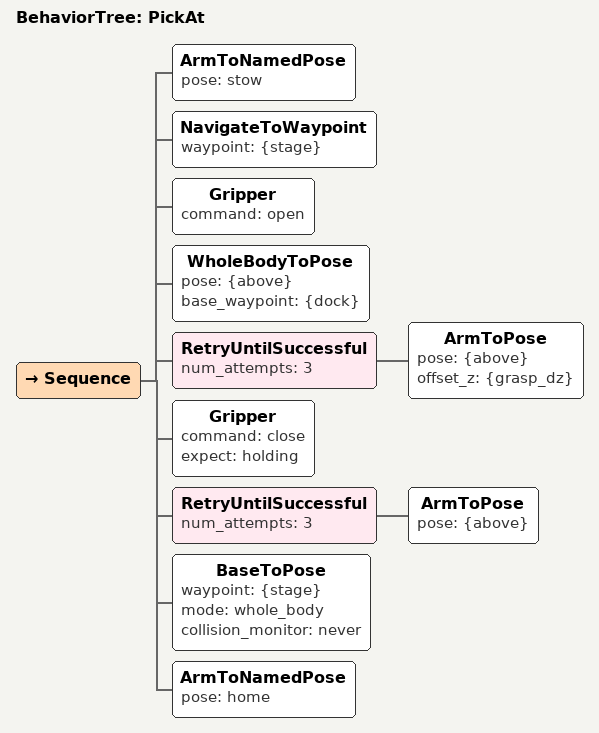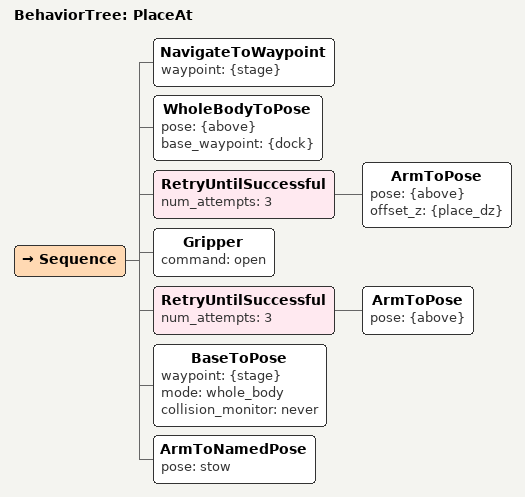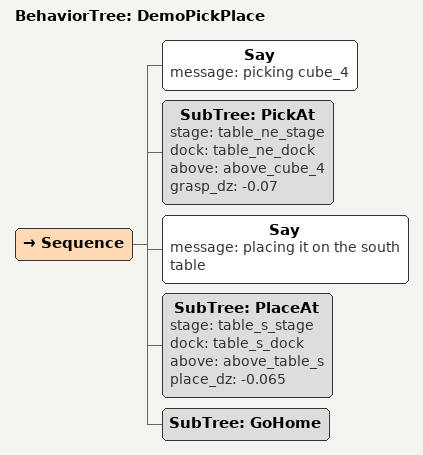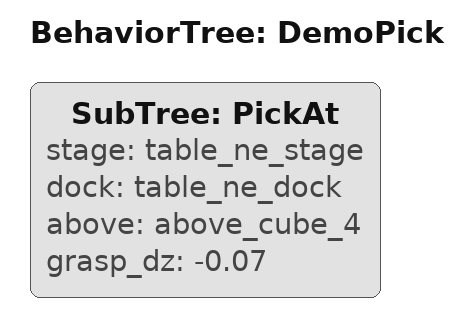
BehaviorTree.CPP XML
<?xml version="1.0" encoding="UTF-8"?>
<root BTCPP_format="4">
  <BehaviorTree ID="PickAt">
    <Sequence>
      <ArmToNamedPose pose="stow"/>
      <NavigateToWaypoint waypoint="{stage}"/>
      <Gripper command="open"/>
      <WholeBodyToPose pose="{above}" base_waypoint="{dock}"/>
      <RetryUntilSuccessful num_attempts="3">
        <ArmToPose pose="{above}" offset_z="{grasp_dz}"/>
      </RetryUntilSuccessful>
      <Gripper command="close" expect="holding"/>
      <RetryUntilSuccessful num_attempts="3">
        <ArmToPose pose="{above}"/>
      </RetryUntilSuccessful>
      <BaseToPose waypoint="{stage}" mode="whole_body" collision_monitor="never"/>
      <ArmToNamedPose pose="home"/>
    </Sequence>
  </BehaviorTree>

  <!-- Put down what the gripper holds, under a taught arm pose on a table.
       Same ports as PickAt; place_dz: how far down from `above` to open. -->
  <BehaviorTree ID="PlaceAt">
    <Sequence>
      <NavigateToWaypoint waypoint="{stage}"/>
      <WholeBodyToPose pose="{above}" base_waypoint="{dock}"/>
      <RetryUntilSuccessful num_attempts="3">
        <ArmToPose pose="{above}" offset_z="{place_dz}"/>
      </RetryUntilSuccessful>
      <Gripper command="open"/>
      <RetryUntilSuccessful num_attempts="3">
        <ArmToPose pose="{above}"/>
      </RetryUntilSuccessful>
      <BaseToPose waypoint="{stage}" mode="whole_body" collision_monitor="never"/>
      <ArmToNamedPose pose="stow"/>
    </Sequence>
  </BehaviorTree>

  <!-- cube_4 from the north-east table to the south table, then home. -->
  <BehaviorTree ID="DemoPickPlace">
    <Sequence>
      <Say message="picking cube_4"/>
      <SubTree ID="PickAt" stage="table_ne_stage" dock="table_ne_dock" above="above_cube_4" grasp_dz="-0.07"/>
      <Say message="placing it on the south table"/>
      <SubTree ID="PlaceAt" stage="table_s_stage" dock="table_s_dock" above="above_table_s" place_dz="-0.065"/>
      <SubTree ID="GoHome"/>
    </Sequence>
  </BehaviorTree>

  <!-- Only the pick half. -->
  <BehaviorTree ID="DemoPick">
    <SubTree ID="PickAt" stage="table_ne_stage" dock="table_ne_dock" above="above_cube_4" grasp_dz="-0.07"/>
  </BehaviorTree>
</root>
